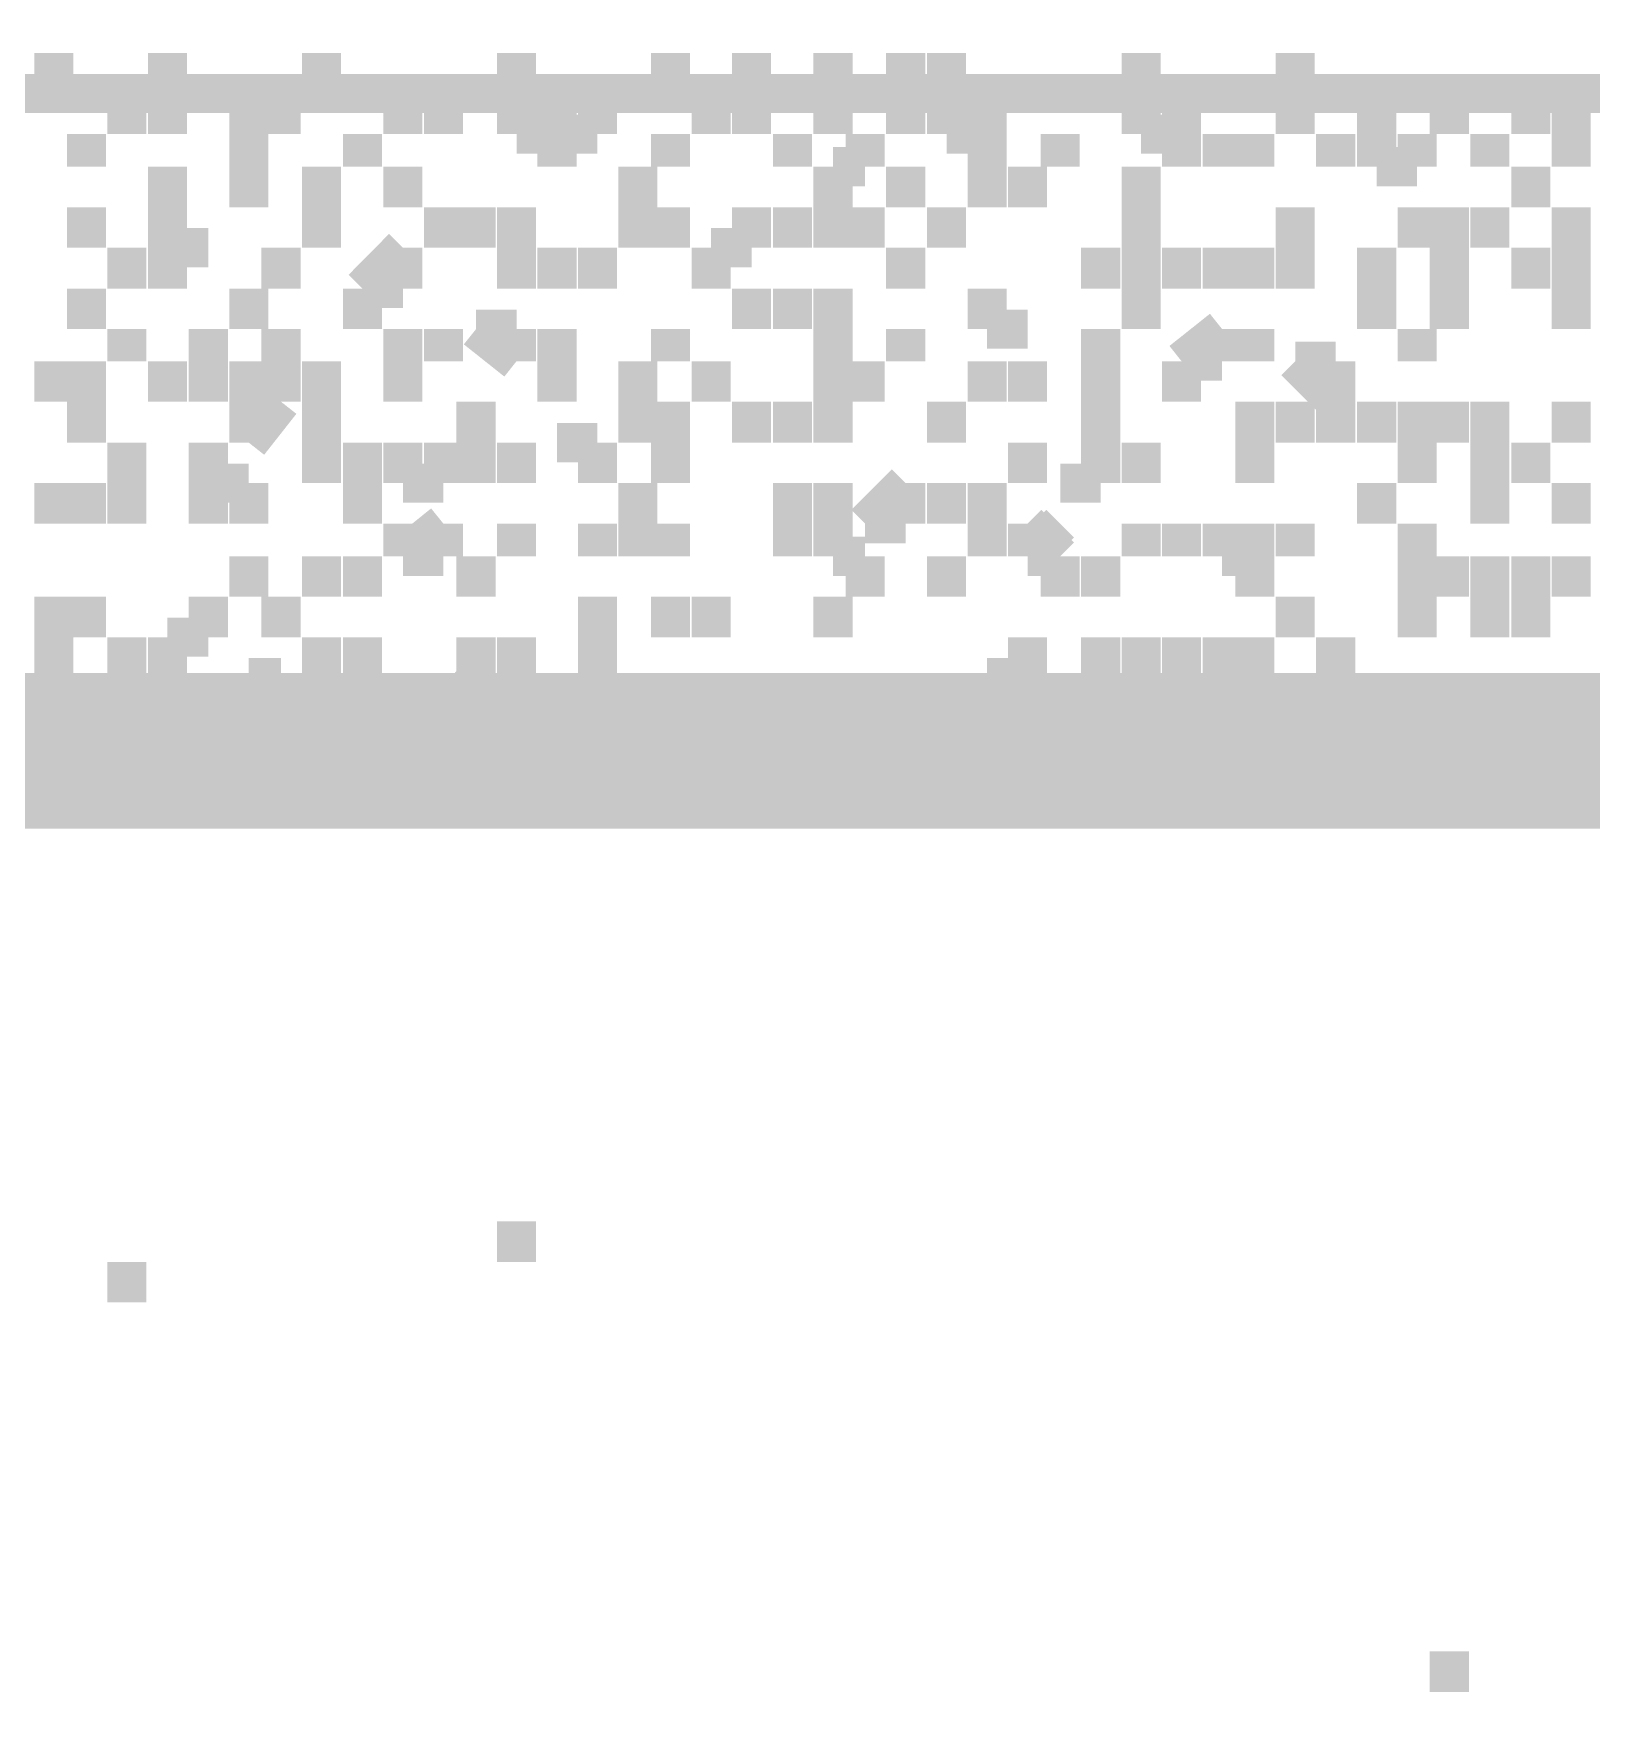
# Model space of a CAD drawing. Header units: millimetres. Extents: x 5 to 350, y 3 to 213.
# Drawn here: x 209.682 to 213.069, y 118.314 to 121.963 of the extents above; entities that cross this region are included whole.
import ezdxf

# ---------------------------------------------------------------- set-up
doc = ezdxf.new("R2010")
doc.units = ezdxf.units.MM
doc.layers.add('P', color=255, linetype='Continuous')

msp = doc.modelspace()

# ---------------------------------------------------------------- linework, layer by layer
at = {"layer": 'P'}
for points, const_width in [([(209.726, 121.832), (209.726, 121.92)], 0.085), ([(209.973, 121.832), (209.973, 121.92)], 0.085), ([(210.308, 121.832), (210.308, 121.92)], 0.085), ([(210.732, 121.832), (210.732, 121.92)], 0.085), ([(211.067, 121.832), (211.067, 121.92)], 0.085), ([(211.243, 121.832), (211.243, 121.92)], 0.085), ([(211.243, 121.832), (211.243, 121.92)], 0.085), ([(211.243, 121.832), (211.243, 121.92)], 0.085), ([(211.42, 121.832), (211.42, 121.92)], 0.085), ([(211.578, 121.832), (211.578, 121.92)], 0.085), ([(211.667, 121.832), (211.667, 121.92)], 0.085), ([(212.09, 121.832), (212.09, 121.92)], 0.085), ([(212.425, 121.832), (212.425, 121.92)], 0.085), ([(197.45, 121.832), (245.022, 121.832)], 0.085), ([(209.885, 121.744), (209.885, 121.832)], 0.085), ([(209.885, 121.744), (209.885, 121.832)], 0.085), ([(209.973, 121.832), (209.973, 121.744)], 0.085), ([(209.973, 121.744), (209.973, 121.832)], 0.085), ([(210.15, 121.744), (210.15, 121.832)], 0.085), ([(210.22, 121.744), (210.22, 121.832)], 0.085), ([(210.485, 121.744), (210.485, 121.832)], 0.085), ([(210.573, 121.744), (210.573, 121.832)], 0.085), ([(210.732, 121.744), (210.82, 121.832)], 0.085), ([(210.732, 121.744), (210.732, 121.832)], 0.085), ([(210.82, 121.744), (210.82, 121.832)], 0.085), ([(210.82, 121.744), (210.82, 121.832)], 0.085), ([(210.908, 121.744), (210.908, 121.832)], 0.085), ([(210.908, 121.744), (210.908, 121.832)], 0.085), ([(211.155, 121.744), (211.155, 121.832)], 0.085), ([(211.243, 121.744), (211.243, 121.832)], 0.085), ([(211.42, 121.744), (211.42, 121.832)], 0.085), ([(211.578, 121.744), (211.578, 121.832)], 0.085), ([(211.667, 121.744), (211.667, 121.832)], 0.085), ([(211.755, 121.744), (211.667, 121.832)], 0.085), ([(211.755, 121.744), (211.755, 121.832)], 0.085), ([(211.755, 121.744), (211.755, 121.832)], 0.085), ([(212.09, 121.744), (212.09, 121.832)], 0.085), ([(212.09, 121.744), (212.09, 121.832)], 0.085), ([(212.178, 121.744), (212.178, 121.832)], 0.085), ([(212.425, 121.744), (212.425, 121.832)], 0.085), ([(212.602, 121.744), (212.602, 121.832)], 0.085), ([(212.76, 121.744), (212.76, 121.832)], 0.085), ([(212.937, 121.744), (212.937, 121.832)], 0.085), ([(212.937, 121.744), (212.937, 121.832)], 0.085), ([(213.025, 121.744), (213.025, 121.832)], 0.085), ([(209.797, 121.673), (209.797, 121.744)], 0.085), ([(210.15, 121.673), (210.15, 121.744)], 0.085), ([(210.397, 121.673), (210.397, 121.744)], 0.085), ([(210.732, 121.744), (210.82, 121.744)], 0.085), ([(210.82, 121.744), (210.908, 121.744)], 0.085), ([(210.82, 121.744), (210.908, 121.744)], 0.085), ([(210.82, 121.673), (210.82, 121.744)], 0.085), ([(211.067, 121.673), (211.067, 121.744)], 0.085), ([(211.332, 121.673), (211.332, 121.744)], 0.085), ([(211.49, 121.673), (211.49, 121.744)], 0.085), ([(211.667, 121.744), (211.755, 121.744)], 0.085), ([(211.755, 121.673), (211.755, 121.744)], 0.085), ([(211.755, 121.673), (211.755, 121.744)], 0.085), ([(211.755, 121.673), (211.755, 121.744)], 0.085), ([(211.755, 121.673), (211.755, 121.744)], 0.085), ([(211.914, 121.673), (211.914, 121.744)], 0.085), ([(212.09, 121.744), (212.178, 121.744)], 0.085), ([(212.09, 121.744), (212.178, 121.744)], 0.085), ([(212.178, 121.673), (212.178, 121.744)], 0.085), ([(212.266, 121.673), (212.266, 121.744)], 0.085), ([(212.266, 121.673), (212.266, 121.744)], 0.085), ([(212.337, 121.673), (212.337, 121.744)], 0.085), ([(212.337, 121.673), (212.337, 121.744)], 0.085), ([(212.513, 121.673), (212.513, 121.744)], 0.085), ([(212.602, 121.673), (212.602, 121.744)], 0.085), ([(212.602, 121.673), (212.602, 121.744)], 0.085), ([(212.602, 121.673), (212.602, 121.744)], 0.085), ([(212.602, 121.673), (212.602, 121.744)], 0.085), ([(212.602, 121.673), (212.602, 121.744)], 0.085), ([(212.69, 121.673), (212.69, 121.744)], 0.085), ([(212.848, 121.673), (212.848, 121.744)], 0.085), ([(213.025, 121.673), (213.025, 121.744)], 0.085), ([(213.025, 121.673), (213.025, 121.744)], 0.085), ([(213.025, 121.673), (213.025, 121.744)], 0.085), ([(209.973, 121.585), (209.973, 121.673)], 0.085), ([(210.15, 121.585), (210.15, 121.673)], 0.085), ([(210.308, 121.585), (210.308, 121.673)], 0.085), ([(210.485, 121.585), (210.485, 121.673)], 0.085), ([(210.996, 121.585), (210.996, 121.673)], 0.085), ([(211.42, 121.673), (211.49, 121.673)], 0.085), ([(211.42, 121.673), (211.49, 121.673)], 0.085), ([(211.42, 121.585), (211.42, 121.673)], 0.085), ([(211.578, 121.585), (211.578, 121.673)], 0.085), ([(211.755, 121.585), (211.755, 121.673)], 0.085), ([(211.755, 121.585), (211.755, 121.673)], 0.085), ([(211.843, 121.585), (211.843, 121.673)], 0.085), ([(212.09, 121.585), (212.09, 121.673)], 0.085), ([(212.09, 121.585), (212.09, 121.673)], 0.085), ([(212.602, 121.673), (212.69, 121.673)], 0.085), ([(212.602, 121.673), (212.69, 121.673)], 0.085), ([(212.937, 121.585), (212.937, 121.673)], 0.085), ([(209.797, 121.497), (209.797, 121.585)], 0.085), ([(209.973, 121.497), (209.973, 121.585)], 0.085), ([(209.973, 121.497), (209.973, 121.585)], 0.085), ([(210.308, 121.585), (210.308, 121.497)], 0.085), ([(210.308, 121.497), (210.308, 121.585)], 0.085), ([(210.308, 121.497), (210.308, 121.585)], 0.085), ([(210.573, 121.497), (210.573, 121.585)], 0.085), ([(210.644, 121.497), (210.644, 121.585)], 0.085), ([(210.644, 121.497), (210.644, 121.585)], 0.085), ([(210.732, 121.497), (210.732, 121.585)], 0.085), ([(210.996, 121.497), (210.996, 121.585)], 0.085), ([(210.996, 121.497), (210.996, 121.585)], 0.085), ([(211.067, 121.497), (211.067, 121.585)], 0.085), ([(211.243, 121.497), (211.243, 121.585)], 0.085), ([(211.332, 121.497), (211.332, 121.585)], 0.085), ([(211.42, 121.497), (211.42, 121.585)], 0.085), ([(211.49, 121.497), (211.49, 121.585)], 0.085), ([(211.667, 121.497), (211.667, 121.585)], 0.085), ([(212.09, 121.497), (212.09, 121.585)], 0.085), ([(212.09, 121.585), (212.09, 121.497)], 0.085), ([(212.09, 121.497), (212.09, 121.585)], 0.085), ([(212.425, 121.497), (212.425, 121.585)], 0.085), ([(212.69, 121.497), (212.69, 121.585)], 0.085), ([(212.76, 121.497), (212.76, 121.585)], 0.085), ([(212.848, 121.497), (212.848, 121.585)], 0.085), ([(213.025, 121.497), (213.025, 121.585)], 0.085), ([(209.885, 121.408), (209.885, 121.497)], 0.085), ([(209.973, 121.497), (210.062, 121.497)], 0.085), ([(210.062, 121.497), (209.973, 121.497)], 0.085), ([(209.973, 121.408), (209.973, 121.497)], 0.085), ([(210.22, 121.408), (210.22, 121.497)], 0.085), ([(210.22, 121.408), (210.22, 121.497)], 0.085), ([(210.397, 121.408), (210.485, 121.497)], 0.085), ([(210.485, 121.408), (210.485, 121.497)], 0.085), ([(210.485, 121.408), (210.485, 121.497)], 0.085), ([(210.732, 121.408), (210.732, 121.497)], 0.085), ([(210.82, 121.408), (210.82, 121.497)], 0.085), ([(210.908, 121.408), (210.908, 121.497)], 0.085), ([(210.908, 121.408), (210.908, 121.497)], 0.085), ([(210.908, 121.408), (210.908, 121.497)], 0.085), ([(211.155, 121.497), (211.243, 121.497)], 0.085), ([(211.155, 121.497), (211.243, 121.497)], 0.085), ([(211.155, 121.408), (211.155, 121.497)], 0.085), ([(211.578, 121.408), (211.578, 121.497)], 0.085), ([(212.002, 121.408), (212.002, 121.497)], 0.085), ([(212.002, 121.408), (212.002, 121.497)], 0.085), ([(212.09, 121.497), (212.09, 121.408)], 0.085), ([(212.09, 121.408), (212.09, 121.497)], 0.085), ([(212.09, 121.408), (212.09, 121.497)], 0.085), ([(212.178, 121.408), (212.178, 121.497)], 0.085), ([(212.266, 121.408), (212.266, 121.497)], 0.085), ([(212.337, 121.408), (212.337, 121.497)], 0.085), ([(212.425, 121.408), (212.425, 121.497)], 0.085), ([(212.602, 121.408), (212.602, 121.497)], 0.085), ([(212.76, 121.408), (212.76, 121.497)], 0.085), ([(212.76, 121.408), (212.76, 121.497)], 0.085), ([(212.76, 121.408), (212.76, 121.497)], 0.085), ([(212.937, 121.408), (212.937, 121.497)], 0.085), ([(213.025, 121.408), (213.025, 121.497)], 0.085), ([(213.025, 121.408), (213.025, 121.497)], 0.085), ([(213.025, 121.408), (213.025, 121.497)], 0.085), ([(209.797, 121.32), (209.797, 121.408)], 0.085), ([(209.797, 121.32), (209.797, 121.408)], 0.085), ([(209.797, 121.32), (209.797, 121.408)], 0.085), ([(209.797, 121.32), (209.797, 121.408)], 0.085), ([(209.797, 121.32), (209.797, 121.408)], 0.085), ([(210.15, 121.32), (210.15, 121.408)], 0.085), ([(210.397, 121.408), (210.485, 121.408)], 0.085), ([(210.397, 121.32), (210.397, 121.408)], 0.085), ([(211.243, 121.32), (211.243, 121.408)], 0.085), ([(211.332, 121.32), (211.332, 121.408)], 0.085), ([(211.332, 121.32), (211.332, 121.408)], 0.085), ([(211.332, 121.32), (211.332, 121.408)], 0.085), ([(211.42, 121.32), (211.42, 121.408)], 0.085), ([(211.42, 121.32), (211.42, 121.408)], 0.085), ([(211.755, 121.32), (211.755, 121.408)], 0.085), ([(211.755, 121.32), (211.755, 121.408)], 0.085), ([(212.09, 121.32), (212.09, 121.408)], 0.085), ([(212.602, 121.32), (212.602, 121.408)], 0.085), ([(212.76, 121.32), (212.76, 121.408)], 0.085), ([(213.025, 121.32), (213.025, 121.408)], 0.085), ([(213.025, 121.32), (213.025, 121.408)], 0.085), ([(209.885, 121.25), (209.885, 121.32)], 0.085), ([(210.062, 121.25), (210.062, 121.32)], 0.085), ([(210.22, 121.25), (210.22, 121.32)], 0.085), ([(210.485, 121.25), (210.485, 121.32)], 0.085), ([(210.573, 121.25), (210.573, 121.32)], 0.085), ([(210.644, 121.32), (210.732, 121.32)], 0.085), ([(210.644, 121.32), (210.732, 121.25)], 0.085), ([(210.732, 121.25), (210.732, 121.32)], 0.085), ([(210.732, 121.25), (210.732, 121.32)], 0.085), ([(210.82, 121.25), (210.82, 121.32)], 0.085), ([(211.067, 121.25), (211.067, 121.32)], 0.085), ([(211.42, 121.25), (211.42, 121.32)], 0.085), ([(211.578, 121.25), (211.578, 121.32)], 0.085), ([(211.578, 121.25), (211.578, 121.32)], 0.085), ([(211.578, 121.25), (211.578, 121.32)], 0.085), ([(211.755, 121.32), (211.843, 121.32)], 0.085), ([(211.755, 121.32), (211.843, 121.32)], 0.085), ([(211.843, 121.32), (211.755, 121.32)], 0.085), ([(212.002, 121.25), (212.002, 121.32)], 0.085), ([(212.178, 121.25), (212.266, 121.32)], 0.085), ([(212.266, 121.25), (212.266, 121.32)], 0.085), ([(212.266, 121.25), (212.266, 121.32)], 0.085), ([(212.337, 121.25), (212.337, 121.32)], 0.085), ([(212.69, 121.25), (212.69, 121.32)], 0.085), ([(212.69, 121.25), (212.69, 121.32)], 0.085), ([(212.69, 121.25), (212.69, 121.32)], 0.085), ([(212.69, 121.25), (212.69, 121.32)], 0.085), ([(209.726, 121.162), (209.726, 121.25)], 0.085), ([(209.797, 121.162), (209.797, 121.25)], 0.085), ([(209.973, 121.162), (209.973, 121.25)], 0.085), ([(210.062, 121.162), (210.062, 121.25)], 0.085), ([(210.15, 121.162), (210.15, 121.25)], 0.085), ([(210.22, 121.162), (210.22, 121.25)], 0.085), ([(210.308, 121.162), (210.308, 121.25)], 0.085), ([(210.485, 121.162), (210.485, 121.25)], 0.085), ([(210.485, 121.162), (210.485, 121.25)], 0.085), ([(210.82, 121.162), (210.82, 121.25)], 0.085), ([(210.996, 121.162), (210.996, 121.25)], 0.085), ([(211.155, 121.162), (211.155, 121.25)], 0.085), ([(211.42, 121.162), (211.42, 121.25)], 0.085), ([(211.49, 121.162), (211.49, 121.25)], 0.085), ([(211.755, 121.162), (211.755, 121.25)], 0.085), ([(211.843, 121.162), (211.843, 121.25)], 0.085), ([(211.843, 121.162), (211.843, 121.25)], 0.085), ([(212.002, 121.162), (212.002, 121.25)], 0.085), ([(212.178, 121.25), (212.266, 121.25)], 0.085), ([(212.178, 121.162), (212.178, 121.25)], 0.085), ([(212.425, 121.25), (212.513, 121.25)], 0.085), ([(212.425, 121.25), (212.513, 121.162)], 0.085), ([(212.513, 121.162), (212.513, 121.25)], 0.085), ([(209.797, 121.073), (209.797, 121.162)], 0.085), ([(210.15, 121.162), (210.22, 121.162)], 0.085), ([(210.15, 121.162), (210.22, 121.162)], 0.085), ([(210.15, 121.073), (210.22, 121.162)], 0.085), ([(210.15, 121.073), (210.15, 121.162)], 0.085), ([(210.15, 121.073), (210.22, 121.162)], 0.085), ([(210.308, 121.073), (210.308, 121.162)], 0.085), ([(210.644, 121.073), (210.644, 121.162)], 0.085), ([(210.644, 121.073), (210.644, 121.162)], 0.085), ([(210.996, 121.073), (210.996, 121.162)], 0.085), ([(211.067, 121.073), (211.067, 121.162)], 0.085), ([(211.067, 121.073), (211.067, 121.162)], 0.085), ([(211.067, 121.073), (211.067, 121.162)], 0.085), ([(211.067, 121.073), (211.067, 121.162)], 0.085), ([(211.243, 121.073), (211.243, 121.162)], 0.085), ([(211.332, 121.073), (211.332, 121.162)], 0.085), ([(211.42, 121.073), (211.42, 121.162)], 0.085), ([(211.667, 121.073), (211.667, 121.162)], 0.085), ([(212.002, 121.073), (212.002, 121.162)], 0.085), ([(212.337, 121.073), (212.337, 121.162)], 0.085), ([(212.425, 121.073), (212.425, 121.162)], 0.085), ([(212.425, 121.073), (212.425, 121.162)], 0.085), ([(212.513, 121.073), (212.513, 121.162)], 0.085), ([(212.602, 121.073), (212.602, 121.162)], 0.085), ([(212.69, 121.073), (212.69, 121.162)], 0.085), ([(212.76, 121.073), (212.76, 121.162)], 0.085), ([(212.848, 121.073), (212.848, 121.162)], 0.085), ([(212.848, 121.073), (212.848, 121.162)], 0.085), ([(213.025, 121.073), (213.025, 121.162)], 0.085), ([(209.885, 120.985), (209.885, 121.073)], 0.085), ([(210.062, 120.985), (210.062, 121.073)], 0.085), ([(210.308, 120.985), (210.308, 121.073)], 0.085), ([(210.397, 120.985), (210.397, 121.073)], 0.085), ([(210.485, 120.985), (210.485, 121.073)], 0.085), ([(210.573, 120.985), (210.573, 121.073)], 0.085), ([(210.644, 120.985), (210.644, 121.073)], 0.085), ([(210.732, 120.985), (210.732, 121.073)], 0.085), ([(210.82, 121.073), (210.908, 121.073)], 0.085), ([(210.82, 121.073), (210.908, 121.073)], 0.085), ([(210.908, 120.985), (210.908, 121.073)], 0.085), ([(211.067, 120.985), (211.067, 121.073)], 0.085), ([(211.843, 120.985), (211.843, 121.073)], 0.085), ([(212.002, 120.985), (212.002, 121.073)], 0.085), ([(212.09, 120.985), (212.09, 121.073)], 0.085), ([(212.09, 120.985), (212.09, 121.073)], 0.085), ([(212.337, 120.985), (212.337, 121.073)], 0.085), ([(212.69, 120.985), (212.69, 121.073)], 0.085), ([(212.848, 120.985), (212.848, 121.073)], 0.085), ([(212.937, 120.985), (212.937, 121.073)], 0.085), ([(212.937, 120.985), (212.937, 121.073)], 0.085), ([(209.726, 120.897), (209.726, 120.985)], 0.085), ([(209.797, 120.897), (209.797, 120.985)], 0.085), ([(209.885, 120.897), (209.885, 120.985)], 0.085), ([(210.062, 120.985), (210.15, 120.985)], 0.085), ([(210.15, 120.985), (210.062, 120.985)], 0.085), ([(210.062, 120.897), (210.062, 120.985)], 0.085), ([(210.15, 120.897), (210.15, 120.985)], 0.085), ([(210.397, 120.897), (210.397, 120.985)], 0.085), ([(210.485, 120.985), (210.573, 120.985)], 0.085), ([(210.485, 120.985), (210.573, 120.985)], 0.085), ([(210.996, 120.897), (210.996, 120.985)], 0.085), ([(210.996, 120.897), (210.996, 120.985)], 0.085), ([(210.996, 120.897), (210.996, 120.985)], 0.085), ([(211.332, 120.897), (211.332, 120.985)], 0.085), ([(211.42, 120.897), (211.42, 120.985)], 0.085), ([(211.42, 120.897), (211.42, 120.985)], 0.085), ([(211.42, 120.897), (211.42, 120.985)], 0.085), ([(211.42, 120.897), (211.42, 120.985)], 0.085), ([(211.49, 120.897), (211.578, 120.985)], 0.085), ([(211.578, 120.897), (211.578, 120.985)], 0.085), ([(211.667, 120.897), (211.667, 120.985)], 0.085), ([(211.755, 120.897), (211.755, 120.985)], 0.085), ([(211.755, 120.897), (211.755, 120.985)], 0.085), ([(211.914, 120.985), (212.002, 120.985)], 0.085), ([(211.914, 120.985), (212.002, 120.985)], 0.085), ([(211.914, 120.985), (212.002, 120.985)], 0.085), ([(212.602, 120.897), (212.602, 120.985)], 0.085), ([(212.848, 120.985), (212.848, 120.897)], 0.085), ([(212.848, 120.897), (212.848, 120.985)], 0.085), ([(213.025, 120.897), (213.025, 120.985)], 0.085), ([(210.485, 120.826), (210.573, 120.897)], 0.085), ([(210.485, 120.826), (210.485, 120.897)], 0.085), ([(210.573, 120.826), (210.573, 120.897)], 0.085), ([(210.732, 120.826), (210.732, 120.897)], 0.085), ([(210.732, 120.826), (210.732, 120.897)], 0.085), ([(210.908, 120.826), (210.908, 120.897)], 0.085), ([(210.996, 120.826), (210.996, 120.897)], 0.085), ([(211.067, 120.826), (211.067, 120.897)], 0.085), ([(211.067, 120.826), (211.067, 120.897)], 0.085), ([(211.067, 120.826), (211.067, 120.897)], 0.085), ([(211.332, 120.826), (211.332, 120.897)], 0.085), ([(211.42, 120.826), (211.42, 120.897)], 0.085), ([(211.42, 120.826), (211.42, 120.897)], 0.085), ([(211.42, 120.826), (211.42, 120.897)], 0.085), ([(211.49, 120.897), (211.578, 120.897)], 0.085), ([(211.755, 120.826), (211.755, 120.897)], 0.085), ([(211.843, 120.826), (211.914, 120.897)], 0.085), ([(211.914, 120.826), (211.843, 120.897)], 0.085), ([(211.843, 120.826), (211.843, 120.897)], 0.085), ([(212.09, 120.826), (212.09, 120.897)], 0.085), ([(212.178, 120.826), (212.178, 120.897)], 0.085), ([(212.178, 120.826), (212.178, 120.897)], 0.085), ([(212.178, 120.826), (212.178, 120.897)], 0.085), ([(212.266, 120.826), (212.266, 120.897)], 0.085), ([(212.266, 120.826), (212.266, 120.897)], 0.085), ([(212.337, 120.826), (212.337, 120.897)], 0.085), ([(212.337, 120.826), (212.337, 120.897)], 0.085), ([(212.425, 120.826), (212.425, 120.897)], 0.085), ([(212.425, 120.826), (212.425, 120.897)], 0.085), ([(212.69, 120.826), (212.69, 120.897)], 0.085), ([(212.69, 120.826), (212.69, 120.897)], 0.085), ([(210.15, 120.738), (210.15, 120.826)], 0.085), ([(210.15, 120.738), (210.15, 120.826)], 0.085), ([(210.308, 120.738), (210.308, 120.826)], 0.085), ([(210.397, 120.738), (210.397, 120.826)], 0.085), ([(210.485, 120.826), (210.573, 120.826)], 0.085), ([(210.644, 120.738), (210.644, 120.826)], 0.085), ([(211.42, 120.826), (211.49, 120.826)], 0.085), ([(211.49, 120.738), (211.49, 120.826)], 0.085), ([(211.49, 120.738), (211.49, 120.826)], 0.085), ([(211.667, 120.738), (211.667, 120.826)], 0.085), ([(211.667, 120.738), (211.667, 120.826)], 0.085), ([(211.843, 120.826), (211.914, 120.826)], 0.085), ([(211.914, 120.738), (211.914, 120.826)], 0.085), ([(212.002, 120.738), (212.002, 120.826)], 0.085), ([(212.266, 120.826), (212.337, 120.826)], 0.085), ([(212.266, 120.826), (212.337, 120.826)], 0.085), ([(212.337, 120.738), (212.337, 120.826)], 0.085), ([(212.337, 120.738), (212.337, 120.826)], 0.085), ([(212.337, 120.738), (212.337, 120.826)], 0.085), ([(212.69, 120.738), (212.69, 120.826)], 0.085), ([(212.76, 120.738), (212.76, 120.826)], 0.085), ([(212.76, 120.738), (212.76, 120.826)], 0.085), ([(212.76, 120.738), (212.76, 120.826)], 0.085), ([(212.848, 120.738), (212.848, 120.826)], 0.085), ([(212.848, 120.738), (212.848, 120.826)], 0.085), ([(212.848, 120.738), (212.848, 120.826)], 0.085), ([(212.937, 120.738), (212.937, 120.826)], 0.085), ([(213.025, 120.738), (213.025, 120.826)], 0.085), ([(209.726, 120.65), (209.726, 120.738)], 0.085), ([(209.797, 120.65), (209.797, 120.738)], 0.085), ([(210.062, 120.65), (210.062, 120.738)], 0.085), ([(210.22, 120.65), (210.22, 120.738)], 0.085), ([(210.908, 120.65), (210.908, 120.738)], 0.085), ([(211.067, 120.65), (211.067, 120.738)], 0.085), ([(211.155, 120.65), (211.155, 120.738)], 0.085), ([(211.155, 120.65), (211.155, 120.738)], 0.085), ([(211.42, 120.65), (211.42, 120.738)], 0.085), ([(212.425, 120.65), (212.425, 120.738)], 0.085), ([(212.69, 120.65), (212.69, 120.738)], 0.085), ([(212.848, 120.65), (212.848, 120.738)], 0.085), ([(212.937, 120.65), (212.937, 120.738)], 0.085), ([(209.726, 120.562), (209.726, 120.65)], 0.085), ([(209.726, 120.562), (209.726, 120.65)], 0.085), ([(209.726, 120.562), (209.726, 120.65)], 0.085), ([(209.885, 120.562), (209.885, 120.65)], 0.085), ([(209.973, 120.65), (210.062, 120.65)], 0.085), ([(209.973, 120.65), (210.062, 120.65)], 0.085), ([(209.973, 120.562), (209.973, 120.65)], 0.085), ([(210.308, 120.562), (210.308, 120.65)], 0.085), ([(210.308, 120.562), (210.308, 120.65)], 0.085), ([(210.397, 120.562), (210.397, 120.65)], 0.085), ([(210.397, 120.562), (210.397, 120.65)], 0.085), ([(210.644, 120.562), (210.644, 120.65)], 0.085), ([(210.732, 120.562), (210.732, 120.65)], 0.085), ([(210.732, 120.562), (210.732, 120.65)], 0.085), ([(210.732, 120.562), (210.732, 120.65)], 0.085), ([(210.908, 120.562), (210.908, 120.65)], 0.085), ([(210.908, 120.562), (210.908, 120.65)], 0.085), ([(210.908, 120.562), (210.908, 120.65)], 0.085), ([(210.908, 120.562), (210.908, 120.65)], 0.085), ([(211.843, 120.562), (211.843, 120.65)], 0.085), ([(212.002, 120.562), (212.002, 120.65)], 0.085), ([(212.09, 120.562), (212.09, 120.65)], 0.085), ([(212.178, 120.562), (212.178, 120.65)], 0.085), ([(212.266, 120.562), (212.266, 120.65)], 0.085), ([(212.337, 120.562), (212.337, 120.65)], 0.085), ([(212.513, 120.562), (212.513, 120.65)], 0.085), ([(209.726, 120.474), (209.726, 120.562)], 0.085), ([(209.797, 120.474), (209.797, 120.562)], 0.085), ([(209.973, 120.474), (209.973, 120.562)], 0.085), ([(210.062, 120.474), (210.062, 120.562)], 0.085), ([(210.062, 120.474), (210.062, 120.562)], 0.085), ([(210.15, 120.562), (210.22, 120.562)], 0.085), ([(210.15, 120.562), (210.22, 120.562)], 0.085), ([(210.22, 120.474), (210.15, 120.562)], 0.085), ([(210.15, 120.474), (210.15, 120.562)], 0.085), ([(210.15, 120.474), (210.15, 120.562)], 0.085), ([(210.397, 120.474), (210.397, 120.562)], 0.085), ([(210.573, 120.474), (210.644, 120.562)], 0.085), ([(210.644, 120.474), (210.644, 120.562)], 0.085), ([(210.732, 120.474), (210.732, 120.562)], 0.085), ([(211.067, 120.474), (211.067, 120.562)], 0.085), ([(211.067, 120.474), (211.067, 120.562)], 0.085), ([(211.067, 120.474), (211.067, 120.562)], 0.085), ([(211.067, 120.474), (211.067, 120.562)], 0.085), ([(211.243, 120.474), (211.243, 120.562)], 0.085), ([(211.332, 120.474), (211.332, 120.562)], 0.085), ([(211.42, 120.474), (211.42, 120.562)], 0.085), ([(211.42, 120.474), (211.42, 120.562)], 0.085), ([(211.49, 120.474), (211.49, 120.562)], 0.085), ([(211.578, 120.474), (211.578, 120.562)], 0.085), ([(211.667, 120.474), (211.667, 120.562)], 0.085), ([(211.755, 120.562), (211.843, 120.562)], 0.085), ([(211.755, 120.562), (211.843, 120.562)], 0.085), ([(211.755, 120.474), (211.755, 120.562)], 0.085), ([(211.755, 120.474), (211.755, 120.562)], 0.085), ([(211.914, 120.474), (211.914, 120.562)], 0.085), ([(212.266, 120.474), (212.266, 120.562)], 0.085), ([(212.602, 120.474), (212.602, 120.562)], 0.085), ([(212.69, 120.474), (212.69, 120.562)], 0.085), ([(212.69, 120.474), (212.69, 120.562)], 0.085), ([(212.69, 120.474), (212.69, 120.562)], 0.085), ([(212.69, 120.474), (212.69, 120.562)], 0.085), ([(212.937, 120.474), (212.937, 120.562)], 0.085), ([(212.937, 120.474), (212.937, 120.562)], 0.085), ([(197.45, 120.403), (245.022, 120.403)], 0.339), ([(245.022, 120.403), (197.45, 120.403)], 0.339), ([(209.726, 120.403), (209.726, 120.474)], 0.085), ([(210.22, 120.403), (210.308, 120.474)], 0.085), ([(210.308, 120.403), (210.308, 120.474)], 0.085), ([(210.397, 120.403), (210.397, 120.474)], 0.085), ([(210.397, 120.403), (210.397, 120.474)], 0.085), ([(210.397, 120.403), (210.397, 120.474)], 0.085), ([(210.573, 120.474), (210.644, 120.474)], 0.085), ([(210.732, 120.403), (210.732, 120.474)], 0.085), ([(210.732, 120.403), (210.732, 120.474)], 0.085), ([(210.996, 120.403), (210.996, 120.474)], 0.085), ([(210.996, 120.403), (210.996, 120.474)], 0.085), ([(211.067, 120.403), (211.067, 120.474)], 0.085), ([(211.42, 120.403), (211.42, 120.474)], 0.085), ([(211.49, 120.403), (211.49, 120.474)], 0.085), ([(211.49, 120.403), (211.49, 120.474)], 0.085), ([(211.49, 120.403), (211.49, 120.474)], 0.085), ([(211.755, 120.403), (211.755, 120.474)], 0.085), ([(212.002, 120.403), (212.002, 120.474)], 0.085), ([(212.09, 120.403), (212.09, 120.474)], 0.085), ([(212.337, 120.403), (212.337, 120.474)], 0.085), ([(212.337, 120.403), (212.337, 120.474)], 0.085), ([(212.425, 120.403), (212.425, 120.474)], 0.085), ([(212.76, 120.403), (212.76, 120.474)], 0.085), ([(212.76, 120.403), (212.76, 120.474)], 0.085), ([(212.937, 120.403), (212.937, 120.474)], 0.085), ([(213.025, 120.403), (213.025, 120.474)], 0.085), ([(210.22, 120.403), (210.308, 120.403)], 0.085), ([(210.908, 120.315), (210.996, 120.403)], 0.085), ([(210.996, 120.315), (210.996, 120.403)], 0.085), ([(211.243, 120.403), (211.332, 120.403)], 0.085), ([(211.243, 120.403), (211.243, 120.315)], 0.085), ([(211.332, 120.315), (211.332, 120.403)], 0.085), ([(211.914, 120.403), (212.002, 120.403)], 0.085), ([(211.914, 120.403), (212.002, 120.403)], 0.085), ([(212.002, 120.403), (211.914, 120.403)], 0.085), ([(212.425, 120.315), (212.425, 120.403)], 0.085), ([(212.425, 120.315), (212.425, 120.403)], 0.085), ([(210.732, 119.292), (210.732, 119.38)], 0.085), ([(209.885, 119.204), (209.885, 119.292)], 0.085), ([(212.76, 118.357), (212.76, 118.445)], 0.085)]:
    msp.add_lwpolyline(points, dxfattribs=dict(at, const_width=const_width))

doc.saveas('drawing.dxf')
